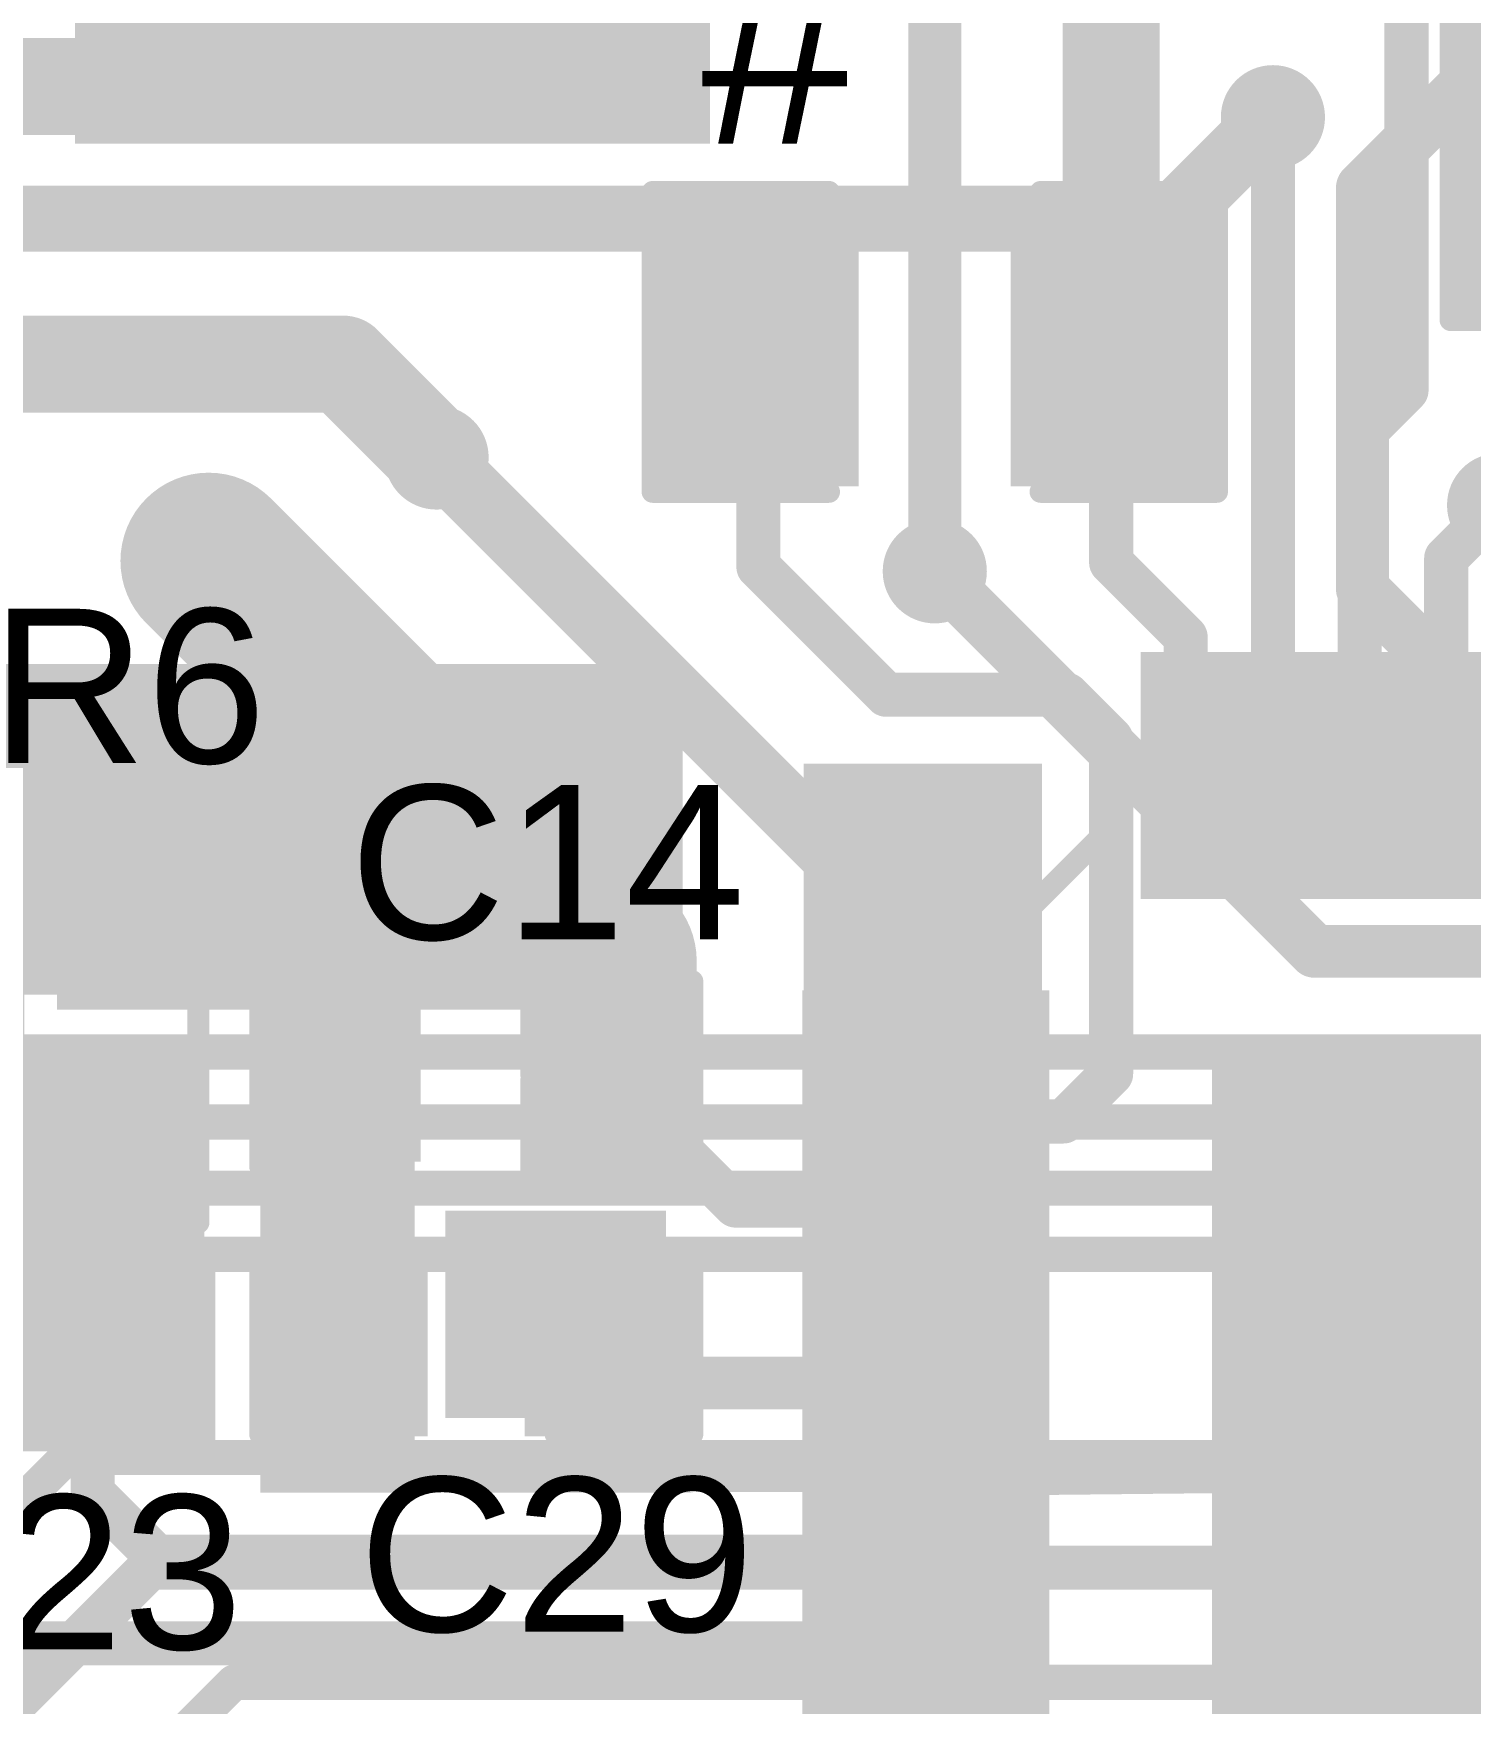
# Model space of a CAD drawing. Header units: millimetres. Extents: x -1.41 to 1.41, y -0.13 to 2.68.
# Drawn here: x 0.1345 to 0.4605, y 0.6142 to 0.993 of the extents above; entities that cross this region are included whole.
import ezdxf

# ---------------------------------------------------------------- set-up
doc = ezdxf.new("R2010")
doc.units = ezdxf.units.MM
doc.header["$MEASUREMENT"] = 0
for name, color, linetype in [('BottomLayer', 5, 'Continuous'), ('BottomPaste', 16, 'Continuous'), ('BottomSolder', 6, 'Continuous'), ('Mechanical2', 216, 'Continuous'), ('TopLayer', 1, 'Continuous'), ('TopOverlay', 2, 'Continuous'), ('TopPaste', 8, 'Continuous'), ('TopSolder', 216, 'Continuous'), ('ViaHoleLayer', 16, 'Continuous')]:
    doc.layers.add(name, color=color, linetype=linetype)
doc.styles.add('Arial', font='', dxfattribs={"height": 0.2})
doc.styles.get('Arial').set_extended_font_data('Arial')

# ---------------------------------------------------------------- blocks, each defined once
blk = doc.blocks.new('16_SOIC_B_15')
at = {"layer": 'BottomLayer'}
for points in [[(0.1437008, -0.113189), (0.222441, -0.113189), (0.222441, -0.136811), (0.1437008, -0.136811)], [(0.1437008, -0.163189), (0.222441, -0.163189), (0.222441, -0.186811), (0.1437008, -0.186811)]]:
    blk.add_hatch(color=5, dxfattribs=at).paths.add_polyline_path(points)
at = {"layer": 'BottomPaste'}
for points in [[(0.1437008, -0.113189), (0.222441, -0.113189), (0.222441, -0.136811), (0.1437008, -0.136811)], [(0.1437008, -0.163189), (0.222441, -0.163189), (0.222441, -0.186811), (0.1437008, -0.186811)]]:
    blk.add_hatch(color=16, dxfattribs=at).paths.add_polyline_path(points)
at = {"layer": 'BottomSolder'}
for points in [[(0.1397008, -0.109189), (0.226441, -0.109189), (0.226441, -0.140811), (0.1397008, -0.140811)], [(0.1397008, -0.159189), (0.226441, -0.159189), (0.226441, -0.190811), (0.1397008, -0.190811)]]:
    blk.add_hatch(color=6, dxfattribs=at).paths.add_polyline_path(points)
blk = doc.blocks.new('CAP0805_59')
at = {"layer": 'TopLayer'}
for points in [[(-0.06, 0.03), (-0.02, 0.03), (-0.02, -0.03), (-0.06, -0.03)], [(0.02, 0.03), (0.06, 0.03), (0.06, -0.03), (0.02, -0.03)]]:
    blk.add_hatch(color=1, dxfattribs=at).paths.add_polyline_path(points)
at = {"layer": 'TopPaste'}
for points in [[(-0.06, 0.03), (-0.02, 0.03), (-0.02, -0.03), (-0.06, -0.03)], [(0.02, 0.03), (0.06, 0.03), (0.06, -0.03), (0.02, -0.03)]]:
    blk.add_hatch(color=8, dxfattribs=at).paths.add_polyline_path(points)
at = {"layer": 'TopSolder'}
for points in [[(-0.0627559, 0.0327559), (-0.0172441, 0.0327559), (-0.0172441, -0.0327559), (-0.0627559, -0.0327559)], [(0.0172441, 0.0327559), (0.0627559, 0.0327559), (0.0627559, -0.0327559), (0.0172441, -0.0327559)]]:
    blk.add_hatch(color=216, dxfattribs=at).paths.add_polyline_path(points)
at = {"layer": 'TopOverlay', "const_width": 0.005}
for points in [[(-0.064, -0.034), (-0.064, 0.034)], [(-0.064, 0.034), (-0.024, 0.034)], [(0.024, 0.034), (0.064, 0.034)], [(0.064, -0.034), (0.064, 0.034)], [(-0.064, -0.034), (-0.024, -0.034)], [(0.024, -0.034), (0.064, -0.034)]]:
    blk.add_lwpolyline(points, dxfattribs=at)
at = {"layer": 'TopOverlay', "const_width": 0.0025}
for points in [[(-0.06525, 0.034, 1), (-0.06275, 0.034, 1)], [(-0.06525, 0.034, 1), (-0.06275, 0.034, 1)], [(-0.02525, 0.034, 1), (-0.02275, 0.034, 1)], [(0.02275, 0.034, 1), (0.02525, 0.034, 1)], [(0.06275, 0.034, 1), (0.06525, 0.034, 1)], [(0.06275, 0.034, 1), (0.06525, 0.034, 1)], [(-0.06525, -0.034, 1), (-0.06275, -0.034, 1)], [(-0.06525, -0.034, 1), (-0.06275, -0.034, 1)], [(-0.02525, -0.034, 1), (-0.02275, -0.034, 1)], [(0.02275, -0.034, 1), (0.02525, -0.034, 1)], [(0.06275, -0.034, 1), (0.06525, -0.034, 1)], [(0.06275, -0.034, 1), (0.06525, -0.034, 1)]]:
    blk.add_lwpolyline(points, format="xyb", close=True, dxfattribs=at)
blk = doc.blocks.new('CAP0805_60')
at = {"layer": 'TopLayer'}
for points in [[(-0.06, 0.03), (-0.02, 0.03), (-0.02, -0.03), (-0.06, -0.03)], [(0.02, 0.03), (0.06, 0.03), (0.06, -0.03), (0.02, -0.03)]]:
    blk.add_hatch(color=1, dxfattribs=at).paths.add_polyline_path(points)
at = {"layer": 'TopPaste'}
for points in [[(-0.06, 0.03), (-0.02, 0.03), (-0.02, -0.03), (-0.06, -0.03)], [(0.02, 0.03), (0.06, 0.03), (0.06, -0.03), (0.02, -0.03)]]:
    blk.add_hatch(color=8, dxfattribs=at).paths.add_polyline_path(points)
at = {"layer": 'TopSolder'}
for points in [[(-0.0627559, 0.0327559), (-0.0172441, 0.0327559), (-0.0172441, -0.0327559), (-0.0627559, -0.0327559)], [(0.0172441, 0.0327559), (0.0627559, 0.0327559), (0.0627559, -0.0327559), (0.0172441, -0.0327559)]]:
    blk.add_hatch(color=216, dxfattribs=at).paths.add_polyline_path(points)
at = {"layer": 'TopOverlay', "const_width": 0.005}
for points in [[(-0.024, 0.034), (-0.064, 0.034)], [(-0.064, 0.034), (-0.064, -0.034)], [(0.064, 0.034), (0.024, 0.034)], [(0.064, 0.034), (0.064, -0.034)], [(-0.024, -0.034), (-0.064, -0.034)], [(0.064, -0.034), (0.024, -0.034)]]:
    blk.add_lwpolyline(points, dxfattribs=at)
at = {"layer": 'TopOverlay', "const_width": 0.0025}
for points in [[(-0.06525, 0.034, 1), (-0.06275, 0.034, 1)], [(-0.06525, 0.034, 1), (-0.06275, 0.034, 1)], [(-0.02525, 0.034, 1), (-0.02275, 0.034, 1)], [(0.02275, 0.034, 1), (0.02525, 0.034, 1)], [(0.06275, 0.034, 1), (0.06525, 0.034, 1)], [(0.06275, 0.034, 1), (0.06525, 0.034, 1)], [(-0.06525, -0.034, 1), (-0.06275, -0.034, 1)], [(-0.06525, -0.034, 1), (-0.06275, -0.034, 1)], [(-0.02525, -0.034, 1), (-0.02275, -0.034, 1)], [(0.02275, -0.034, 1), (0.02525, -0.034, 1)], [(0.06275, -0.034, 1), (0.06525, -0.034, 1)], [(0.06275, -0.034, 1), (0.06525, -0.034, 1)]]:
    blk.add_lwpolyline(points, format="xyb", close=True, dxfattribs=at)
blk = doc.blocks.new('RES0603_79')
at = {"layer": 'TopLayer'}
for points in [[(-0.015, 0.0175), (-0.015, -0.0175), (-0.045, -0.0175), (-0.045, 0.0175)], [(0.045, 0.0175), (0.045, -0.0175), (0.015, -0.0175), (0.015, 0.0175)]]:
    blk.add_hatch(color=1, dxfattribs=at).paths.add_polyline_path(points)
at = {"layer": 'TopPaste'}
for points in [[(-0.015, 0.0175), (-0.015, -0.0175), (-0.045, -0.0175), (-0.045, 0.0175)], [(0.045, 0.0175), (0.045, -0.0175), (0.015, -0.0175), (0.015, 0.0175)]]:
    blk.add_hatch(color=8, dxfattribs=at).paths.add_polyline_path(points)
at = {"layer": 'TopSolder'}
for points in [[(-0.011, 0.0215), (-0.011, -0.0215), (-0.049, -0.0215), (-0.049, 0.0215)], [(0.049, 0.0215), (0.049, -0.0215), (0.011, -0.0215), (0.011, 0.0215)]]:
    blk.add_hatch(color=216, dxfattribs=at).paths.add_polyline_path(points)
at = {"layer": 'TopOverlay', "const_width": 0.005}
for points in [[(0.048, 0.021), (-0.048, 0.021)], [(-0.048, -0.021), (-0.048, 0.021)], [(0.048, -0.021), (0.048, 0.021)], [(0.048, -0.021), (-0.048, -0.021)]]:
    blk.add_lwpolyline(points, dxfattribs=at)
at = {"layer": 'TopOverlay', "const_width": 0.0025}
for points in [[(-0.04925, 0.021, 1), (-0.04675, 0.021, 1)], [(-0.04925, 0.021, 1), (-0.04675, 0.021, 1)], [(0.04675, 0.021, 1), (0.04925, 0.021, 1)], [(0.04675, 0.021, 1), (0.04925, 0.021, 1)], [(-0.04925, -0.021, 1), (-0.04675, -0.021, 1)], [(-0.04925, -0.021, 1), (-0.04675, -0.021, 1)], [(0.04675, -0.021, 1), (0.04925, -0.021, 1)], [(0.04675, -0.021, 1), (0.04925, -0.021, 1)]]:
    blk.add_lwpolyline(points, format="xyb", close=True, dxfattribs=at)
blk = doc.blocks.new('CAP_0603_89')
at = {"layer": 'TopLayer'}
for points in [[(-0.015, 0.0175), (-0.015, -0.0175), (-0.045, -0.0175), (-0.045, 0.0175)], [(0.045, 0.0175), (0.045, -0.0175), (0.015, -0.0175), (0.015, 0.0175)]]:
    blk.add_hatch(color=1, dxfattribs=at).paths.add_polyline_path(points)
at = {"layer": 'TopPaste'}
for points in [[(-0.015, 0.0175), (-0.015, -0.0175), (-0.045, -0.0175), (-0.045, 0.0175)], [(0.045, 0.0175), (0.045, -0.0175), (0.015, -0.0175), (0.015, 0.0175)]]:
    blk.add_hatch(color=8, dxfattribs=at).paths.add_polyline_path(points)
at = {"layer": 'TopSolder'}
for points in [[(-0.0126378, 0.0198622), (-0.0126378, -0.0198622), (-0.0473622, -0.0198622), (-0.0473622, 0.0198622)], [(0.0473622, 0.0198622), (0.0473622, -0.0198622), (0.0126378, -0.0198622), (0.0126378, 0.0198622)]]:
    blk.add_hatch(color=216, dxfattribs=at).paths.add_polyline_path(points)
at = {"layer": 'TopOverlay', "const_width": 0.005}
for points in [[(-0.018, 0.021), (-0.049, 0.021)], [(-0.049, 0.021), (-0.049, -0.021)], [(0.049, 0.021), (0.018, 0.021)], [(0.049, 0.021), (0.049, -0.021)], [(-0.018, -0.021), (-0.049, -0.021)], [(0.049, -0.021), (0.018, -0.021)]]:
    blk.add_lwpolyline(points, dxfattribs=at)
at = {"layer": 'TopOverlay', "const_width": 0.0025}
for points in [[(-0.05025, 0.021, 1), (-0.04775, 0.021, 1)], [(-0.05025, 0.021, 1), (-0.04775, 0.021, 1)], [(-0.01925, 0.021, 1), (-0.01675, 0.021, 1)], [(0.01675, 0.021, 1), (0.01925, 0.021, 1)], [(0.04775, 0.021, 1), (0.05025, 0.021, 1)], [(0.04775, 0.021, 1), (0.05025, 0.021, 1)], [(-0.05025, -0.021, 1), (-0.04775, -0.021, 1)], [(-0.05025, -0.021, 1), (-0.04775, -0.021, 1)], [(-0.01925, -0.021, 1), (-0.01675, -0.021, 1)], [(0.01675, -0.021, 1), (0.01925, -0.021, 1)], [(0.04775, -0.021, 1), (0.05025, -0.021, 1)], [(0.04775, -0.021, 1), (0.05025, -0.021, 1)]]:
    blk.add_lwpolyline(points, format="xyb", close=True, dxfattribs=at)
blk = doc.blocks.new('C___0603_96')
at = {"layer": 'TopLayer'}
for points in [[(-0.015, 0.0175), (-0.015, -0.0175), (-0.045, -0.0175), (-0.045, 0.0175)], [(0.045, 0.0175), (0.045, -0.0175), (0.015, -0.0175), (0.015, 0.0175)]]:
    blk.add_hatch(color=1, dxfattribs=at).paths.add_polyline_path(points)
at = {"layer": 'TopPaste'}
for points in [[(-0.015, 0.0175), (-0.015, -0.0175), (-0.045, -0.0175), (-0.045, 0.0175)], [(0.045, 0.0175), (0.045, -0.0175), (0.015, -0.0175), (0.015, 0.0175)]]:
    blk.add_hatch(color=8, dxfattribs=at).paths.add_polyline_path(points)
at = {"layer": 'TopSolder'}
for points in [[(-0.0126378, 0.0198622), (-0.0126378, -0.0198622), (-0.0473622, -0.0198622), (-0.0473622, 0.0198622)], [(0.0473622, 0.0198622), (0.0473622, -0.0198622), (0.0126378, -0.0198622), (0.0126378, 0.0198622)]]:
    blk.add_hatch(color=216, dxfattribs=at).paths.add_polyline_path(points)
at = {"layer": 'TopOverlay', "const_width": 0.005}
for points in [[(-0.049, 0.021), (-0.018, 0.021)], [(-0.049, -0.021), (-0.049, 0.021)], [(0.018, 0.021), (0.049, 0.021)], [(0.049, -0.021), (0.049, 0.021)], [(-0.049, -0.021), (-0.018, -0.021)], [(0.018, -0.021), (0.049, -0.021)]]:
    blk.add_lwpolyline(points, dxfattribs=at)
at = {"layer": 'TopOverlay', "const_width": 0.0025}
for points in [[(-0.05025, 0.021, 1), (-0.04775, 0.021, 1)], [(-0.05025, 0.021, 1), (-0.04775, 0.021, 1)], [(-0.01925, 0.021, 1), (-0.01675, 0.021, 1)], [(0.01675, 0.021, 1), (0.01925, 0.021, 1)], [(0.04775, 0.021, 1), (0.05025, 0.021, 1)], [(0.04775, 0.021, 1), (0.05025, 0.021, 1)], [(-0.05025, -0.021, 1), (-0.04775, -0.021, 1)], [(-0.05025, -0.021, 1), (-0.04775, -0.021, 1)], [(-0.01925, -0.021, 1), (-0.01675, -0.021, 1)], [(0.01675, -0.021, 1), (0.01925, -0.021, 1)], [(0.04775, -0.021, 1), (0.05025, -0.021, 1)], [(0.04775, -0.021, 1), (0.05025, -0.021, 1)]]:
    blk.add_lwpolyline(points, format="xyb", close=True, dxfattribs=at)
blk = doc.blocks.new('CAP_0603_99')
at = {"layer": 'TopLayer'}
for points in [[(-0.015, 0.0175), (-0.015, -0.0175), (-0.045, -0.0175), (-0.045, 0.0175)], [(0.045, 0.0175), (0.045, -0.0175), (0.015, -0.0175), (0.015, 0.0175)]]:
    blk.add_hatch(color=1, dxfattribs=at).paths.add_polyline_path(points)
at = {"layer": 'TopPaste'}
for points in [[(-0.015, 0.0175), (-0.015, -0.0175), (-0.045, -0.0175), (-0.045, 0.0175)], [(0.045, 0.0175), (0.045, -0.0175), (0.015, -0.0175), (0.015, 0.0175)]]:
    blk.add_hatch(color=8, dxfattribs=at).paths.add_polyline_path(points)
at = {"layer": 'TopSolder'}
for points in [[(-0.011, 0.0215), (-0.011, -0.0215), (-0.049, -0.0215), (-0.049, 0.0215)], [(0.049, 0.0215), (0.049, -0.0215), (0.011, -0.0215), (0.011, 0.0215)]]:
    blk.add_hatch(color=216, dxfattribs=at).paths.add_polyline_path(points)
at = {"layer": 'TopOverlay', "const_width": 0.005}
for points in [[(-0.018, 0.021), (-0.049, 0.021)], [(-0.049, 0.021), (-0.049, -0.021)], [(0.049, 0.021), (0.018, 0.021)], [(0.049, 0.021), (0.049, -0.021)], [(-0.018, -0.021), (-0.049, -0.021)], [(0.049, -0.021), (0.018, -0.021)]]:
    blk.add_lwpolyline(points, dxfattribs=at)
at = {"layer": 'TopOverlay', "const_width": 0.0025}
for points in [[(-0.05025, 0.021, 1), (-0.04775, 0.021, 1)], [(-0.05025, 0.021, 1), (-0.04775, 0.021, 1)], [(-0.01925, 0.021, 1), (-0.01675, 0.021, 1)], [(0.01675, 0.021, 1), (0.01925, 0.021, 1)], [(0.04775, 0.021, 1), (0.05025, 0.021, 1)], [(0.04775, 0.021, 1), (0.05025, 0.021, 1)], [(-0.05025, -0.021, 1), (-0.04775, -0.021, 1)], [(-0.05025, -0.021, 1), (-0.04775, -0.021, 1)], [(-0.01925, -0.021, 1), (-0.01675, -0.021, 1)], [(0.01675, -0.021, 1), (0.01925, -0.021, 1)], [(0.04775, -0.021, 1), (0.05025, -0.021, 1)], [(0.04775, -0.021, 1), (0.05025, -0.021, 1)]]:
    blk.add_lwpolyline(points, format="xyb", close=True, dxfattribs=at)
blk = doc.blocks.new('RES_2512_B_141')
at = {"layer": 'BottomLayer'}
for points in [[(-0.15944875, 0.06692915), (-0.09645665, 0.06692915), (-0.09645665, -0.06692915), (-0.15944875, -0.06692915)], [(0.09645675, 0.06692915), (0.15944885, 0.06692915), (0.15944885, -0.06692915), (0.09645675, -0.06692915)]]:
    blk.add_hatch(color=5, dxfattribs=at).paths.add_polyline_path(points)
at = {"layer": 'BottomPaste'}
for points in [[(-0.15944875, 0.06692915), (-0.09645665, 0.06692915), (-0.09645665, -0.06692915), (-0.15944875, -0.06692915)], [(0.09645675, 0.06692915), (0.15944885, 0.06692915), (0.15944885, -0.06692915), (0.09645675, -0.06692915)]]:
    blk.add_hatch(color=16, dxfattribs=at).paths.add_polyline_path(points)
at = {"layer": 'BottomSolder'}
for points in [[(-0.16344875, 0.07092915), (-0.09245665, 0.07092915), (-0.09245665, -0.07092915), (-0.16344875, -0.07092915)], [(0.09245675, 0.07092915), (0.16344885, 0.07092915), (0.16344885, -0.07092915), (0.09245675, -0.07092915)]]:
    blk.add_hatch(color=6, dxfattribs=at).paths.add_polyline_path(points)
blk = doc.blocks.new('48_TQFP_EP__7X7__163')
at = {"layer": 'TopLayer'}
for points in [[(-0.1019685, 0.19133865), (-0.1019685, 0.14330715), (-0.1145669, 0.14330715), (-0.1145669, 0.19133865)], [(-0.0822835, 0.19133865), (-0.0822835, 0.14330715), (-0.0948819, 0.14330715), (-0.0948819, 0.19133865)], [(-0.0625985, 0.19133865), (-0.0625985, 0.14330715), (-0.0751969, 0.14330715), (-0.0751969, 0.19133865)], [(-0.0429134, 0.19133865), (-0.0429134, 0.14330715), (-0.0555118, 0.14330715), (-0.0555118, 0.19133865)], [(-0.14330705, 0.1145669), (-0.14330705, 0.1019685), (-0.19133855, 0.1019685), (-0.19133855, 0.1145669)], [(-0.14330705, 0.0948819), (-0.14330705, 0.0822835), (-0.19133855, 0.0822835), (-0.19133855, 0.0948819)], [(0.09842520000000002, 0.09842519999999998), (0.09842519999999998, -0.09842520000000002), (-0.09842520000000002, -0.09842519999999998), (-0.09842519999999998, 0.09842520000000002)], [(-0.14330705, 0.0751968), (-0.14330705, 0.0625984), (-0.19133855, 0.0625984), (-0.19133855, 0.0751968)], [(-0.14330705, 0.0555118), (-0.14330705, 0.0429134), (-0.19133855, 0.0429134), (-0.19133855, 0.0555118)], [(-0.14330705, 0.0358267), (-0.14330705, 0.02322829999999999), (-0.19133855, 0.02322830000000001), (-0.19133855, 0.0358267)], [(-0.14330705, 0.01614169999999999), (-0.14330705, 0.003543299999999996), (-0.19133855, 0.003543300000000004), (-0.19133855, 0.01614170000000001)], [(-0.14330705, -0.003543300000000004), (-0.14330705, -0.01614170000000001), (-0.19133855, -0.01614169999999999), (-0.19133855, -0.003543299999999996)], [(-0.14330705, -0.02322840000000001), (-0.14330705, -0.03582680000000001), (-0.19133855, -0.03582679999999999), (-0.19133855, -0.02322839999999999)], [(-0.14330705, -0.0429134), (-0.14330705, -0.0555118), (-0.19133855, -0.0555118), (-0.19133855, -0.0429134)]]:
    blk.add_hatch(color=1, dxfattribs=at).paths.add_polyline_path(points)
at = {"layer": 'TopPaste'}
for points in [[(-0.1019685, 0.19133865), (-0.1019685, 0.14330715), (-0.1145669, 0.14330715), (-0.1145669, 0.19133865)], [(-0.0822835, 0.19133865), (-0.0822835, 0.14330715), (-0.0948819, 0.14330715), (-0.0948819, 0.19133865)], [(-0.0625985, 0.19133865), (-0.0625985, 0.14330715), (-0.0751969, 0.14330715), (-0.0751969, 0.19133865)], [(-0.0429134, 0.19133865), (-0.0429134, 0.14330715), (-0.0555118, 0.14330715), (-0.0555118, 0.19133865)], [(-0.14330705, 0.1145669), (-0.14330705, 0.1019685), (-0.19133855, 0.1019685), (-0.19133855, 0.1145669)], [(-0.14330705, 0.0948819), (-0.14330705, 0.0822835), (-0.19133855, 0.0822835), (-0.19133855, 0.0948819)], [(0.09842520000000002, 0.09842519999999998), (0.09842519999999998, -0.09842520000000002), (-0.09842520000000002, -0.09842519999999998), (-0.09842519999999998, 0.09842520000000002)], [(-0.14330705, 0.0751968), (-0.14330705, 0.0625984), (-0.19133855, 0.0625984), (-0.19133855, 0.0751968)], [(-0.14330705, 0.0555118), (-0.14330705, 0.0429134), (-0.19133855, 0.0429134), (-0.19133855, 0.0555118)], [(-0.14330705, 0.0358267), (-0.14330705, 0.02322829999999999), (-0.19133855, 0.02322830000000001), (-0.19133855, 0.0358267)], [(-0.14330705, 0.01614169999999999), (-0.14330705, 0.003543299999999996), (-0.19133855, 0.003543300000000004), (-0.19133855, 0.01614170000000001)], [(-0.14330705, -0.003543300000000004), (-0.14330705, -0.01614170000000001), (-0.19133855, -0.01614169999999999), (-0.19133855, -0.003543299999999996)], [(-0.14330705, -0.02322840000000001), (-0.14330705, -0.03582680000000001), (-0.19133855, -0.03582679999999999), (-0.19133855, -0.02322839999999999)], [(-0.14330705, -0.0429134), (-0.14330705, -0.0555118), (-0.19133855, -0.0555118), (-0.19133855, -0.0429134)]]:
    blk.add_hatch(color=8, dxfattribs=at).paths.add_polyline_path(points)
at = {"layer": 'TopSolder'}
for points in [[(-0.0979685, 0.19533865), (-0.0979685, 0.13930715), (-0.1185669, 0.13930715), (-0.1185669, 0.19533865)], [(-0.0782835, 0.19533865), (-0.0782835, 0.13930715), (-0.0988819, 0.13930715), (-0.0988819, 0.19533865)], [(-0.0585985, 0.19533865), (-0.0585985, 0.13930715), (-0.0791969, 0.13930715), (-0.0791969, 0.19533865)], [(-0.03891339999999999, 0.19533865), (-0.03891340000000001, 0.13930715), (-0.0595118, 0.13930715), (-0.0595118, 0.19533865)], [(-0.13930705, 0.1185669), (-0.13930705, 0.0979685), (-0.19533855, 0.0979685), (-0.19533855, 0.1185669)], [(0.1024252, 0.1024252), (0.1024252, -0.1024252), (-0.1024252, -0.1024252), (-0.1024252, 0.1024252)], [(-0.13930705, 0.0988819), (-0.13930705, 0.0782835), (-0.19533855, 0.0782835), (-0.19533855, 0.0988819)], [(-0.13930705, 0.0791968), (-0.13930705, 0.0585984), (-0.19533855, 0.0585984), (-0.19533855, 0.0791968)], [(-0.13930705, 0.0595118), (-0.13930705, 0.03891339999999999), (-0.19533855, 0.03891340000000001), (-0.19533855, 0.0595118)], [(-0.13930705, 0.03982669999999999), (-0.13930705, 0.01922829999999999), (-0.19533855, 0.01922830000000001), (-0.19533855, 0.03982670000000001)], [(-0.13930705, 0.0201417), (-0.13930705, -0.0004567000000000058), (-0.19533855, -0.0004566999999999942), (-0.19533855, 0.02014170000000001)], [(-0.13930705, 0.0004566999999999942), (-0.13930705, -0.02014170000000001), (-0.19533855, -0.0201417), (-0.19533855, 0.0004567000000000058)], [(-0.13930705, -0.01922840000000001), (-0.13930705, -0.0398268), (-0.19533855, -0.0398268), (-0.19533855, -0.01922839999999999)], [(-0.13930705, -0.03891340000000001), (-0.13930705, -0.0595118), (-0.19533855, -0.0595118), (-0.19533855, -0.03891339999999999)]]:
    blk.add_hatch(color=216, dxfattribs=at).paths.add_polyline_path(points)
at = {"layer": 'TopOverlay', "const_width": 0.005}
blk.add_lwpolyline([(-0.157, 0.1240001), (-0.124, 0.1570001)], dxfattribs=at)
at = {"layer": 'TopOverlay'}
for points, const_width in [([(-0.12525, 0.1570001, 1), (-0.12275, 0.1570001, 1)], 0.0025), ([(-0.177, 0.128, 1), (-0.185, 0.128, 1)], 0.01), ([(-0.1875, 0.128, 1), (-0.1825, 0.128, 1)], 0.005), ([(-0.1795, 0.128, 1), (-0.1745, 0.128, 1)], 0.005), ([(-0.15825, 0.1240001, 1), (-0.15575, 0.1240001, 1)], 0.0025)]:
    blk.add_lwpolyline(points, format="xyb", close=True, dxfattribs=dict(at, const_width=const_width))

msp = doc.modelspace()

# ---------------------------------------------------------------- hatches: boundary and pattern name
at = {"layer": 'BottomLayer'}
for points in [[(0.2880001, 0.9679999), (0.2880001, 1.0420001), (0.1440001, 1.0420001), (0.1440001, 0.9679999)], [(-0.102, 0.775), (0.28, 0.775), (0.28, 0.85), (-0.102, 0.85)]]:
    msp.add_hatch(color=5, dxfattribs=at).paths.add_polyline_path(points)
h = msp.add_hatch(color=5, dxfattribs=at)
edge = h.paths.add_edge_path()
edge.add_arc((0.207, 0.981), 0.011811, 0, 360)
h = msp.add_hatch(color=5, dxfattribs=at)
edge = h.paths.add_edge_path()
edge.add_arc((0.4157025, 0.974), 0.011811, 0, 360)
h = msp.add_hatch(color=5, dxfattribs=at)
edge = h.paths.add_edge_path()
edge.add_arc((0.226, 0.8968104), 0.011811, 0, 360)
h = msp.add_hatch(color=5, dxfattribs=at)
edge = h.paths.add_edge_path()
edge.add_arc((0.467, 0.886), 0.011811, 0, 360)
h = msp.add_hatch(color=5, dxfattribs=at)
edge = h.paths.add_edge_path()
edge.add_arc((0.1732852, 0.8733715), 0.011811, 0, 360)
h = msp.add_hatch(color=5, dxfattribs=at)
edge = h.paths.add_edge_path()
edge.add_arc((0.339, 0.871), 0.011811, 0, 360)
h = msp.add_hatch(color=5, dxfattribs=at)
edge = h.paths.add_edge_path()
edge.add_arc((0.249, 0.6932753), 0.011811, 0, 360)
h = msp.add_hatch(color=5, dxfattribs=at)
edge = h.paths.add_edge_path()
edge.add_arc((0.423, 0.693), 0.011811, 0, 360)
at = {"layer": 'BottomSolder'}
h = msp.add_hatch(color=6, dxfattribs=at)
edge = h.paths.add_edge_path()
edge.add_arc((0.207, 0.981), 0.0059055, 0, 360)
h = msp.add_hatch(color=6, dxfattribs=at)
edge = h.paths.add_edge_path()
edge.add_arc((0.4157025, 0.974), 0.0059055, 0, 360)
h = msp.add_hatch(color=6, dxfattribs=at)
edge = h.paths.add_edge_path()
edge.add_arc((0.226, 0.8968104), 0.0059055, 0, 360)
h = msp.add_hatch(color=6, dxfattribs=at)
edge = h.paths.add_edge_path()
edge.add_arc((0.1732852, 0.8733715), 0.0059055, 0, 360)
h = msp.add_hatch(color=6, dxfattribs=at)
edge = h.paths.add_edge_path()
edge.add_arc((0.339, 0.871), 0.0059055, 0, 360)
h = msp.add_hatch(color=6, dxfattribs=at)
edge = h.paths.add_edge_path()
edge.add_arc((0.249, 0.6932753), 0.0059055, 0, 360)
h = msp.add_hatch(color=6, dxfattribs=at)
edge = h.paths.add_edge_path()
edge.add_arc((0.423, 0.693), 0.0059055, 0, 360)
at = {"layer": 'TopLayer'}
h = msp.add_hatch(color=1, dxfattribs=at)
edge = h.paths.add_edge_path()
edge.add_arc((0.207, 0.981), 0.011811, 0, 360)
h = msp.add_hatch(color=1, dxfattribs=at)
edge = h.paths.add_edge_path()
edge.add_arc((0.4157025, 0.974), 0.011811, 0, 360)
h = msp.add_hatch(color=1, dxfattribs=at)
edge = h.paths.add_edge_path()
edge.add_arc((0.226, 0.8968104), 0.011811, 0, 360)
h = msp.add_hatch(color=1, dxfattribs=at)
edge = h.paths.add_edge_path()
edge.add_arc((0.467, 0.886), 0.011811, 0, 360)
h = msp.add_hatch(color=1, dxfattribs=at)
edge = h.paths.add_edge_path()
edge.add_arc((0.1732852, 0.8733715), 0.011811, 0, 360)
h = msp.add_hatch(color=1, dxfattribs=at)
edge = h.paths.add_edge_path()
edge.add_arc((0.339, 0.871), 0.011811, 0, 360)
for points in [[(0.3092852, 0.7593715), (0.3632852, 0.7593715), (0.3632852, 0.8273715), (0.3092852, 0.8273715)], [(0.186, 0.662), (0.221, 0.662), (0.221, 0.778), (0.186, 0.778)], [(0.1272852, 0.6713715), (0.1732852, 0.6713715), (0.1732852, 0.7583715), (0.1272852, 0.7583715)], [(0.245, 0.7341858), (0.2853142, 0.7341858), (0.2853142, 0.756), (0.245, 0.756)], [(0.3122852, 0.7003715), (0.3622852, 0.7003715), (0.3622852, 0.7323715), (0.3122852, 0.7323715)], [(0.228, 0.679), (0.278, 0.679), (0.278, 0.726), (0.228, 0.726)]]:
    msp.add_hatch(color=1, dxfattribs=at).paths.add_polyline_path(points)
h = msp.add_hatch(color=1, dxfattribs=at)
edge = h.paths.add_edge_path()
edge.add_arc((0.249, 0.6932753), 0.011811, 0, 360)
h = msp.add_hatch(color=1, dxfattribs=at)
edge = h.paths.add_edge_path()
edge.add_arc((0.423, 0.693), 0.011811, 0, 360)
at = {"layer": 'TopSolder'}
h = msp.add_hatch(color=216, dxfattribs=at)
edge = h.paths.add_edge_path()
edge.add_arc((0.207, 0.981), 0.0059055, 0, 360)
h = msp.add_hatch(color=216, dxfattribs=at)
edge = h.paths.add_edge_path()
edge.add_arc((0.4157025, 0.974), 0.0059055, 0, 360)
h = msp.add_hatch(color=216, dxfattribs=at)
edge = h.paths.add_edge_path()
edge.add_arc((0.226, 0.8968104), 0.0059055, 0, 360)
h = msp.add_hatch(color=216, dxfattribs=at)
edge = h.paths.add_edge_path()
edge.add_arc((0.1732852, 0.8733715), 0.0059055, 0, 360)
h = msp.add_hatch(color=216, dxfattribs=at)
edge = h.paths.add_edge_path()
edge.add_arc((0.339, 0.871), 0.0059055, 0, 360)
h = msp.add_hatch(color=216, dxfattribs=at)
edge = h.paths.add_edge_path()
edge.add_arc((0.249, 0.6932753), 0.0059055, 0, 360)
h = msp.add_hatch(color=216, dxfattribs=at)
edge = h.paths.add_edge_path()
edge.add_arc((0.423, 0.693), 0.0059055, 0, 360)
at = {"layer": 'ViaHoleLayer'}
h = msp.add_hatch(color=16, dxfattribs=at)
edge = h.paths.add_edge_path()
edge.add_arc((0.207, 0.981), 0.0059055, 0, 360)
h = msp.add_hatch(color=16, dxfattribs=at)
edge = h.paths.add_edge_path()
edge.add_arc((0.4157025, 0.974), 0.0059055, 0, 360)
h = msp.add_hatch(color=16, dxfattribs=at)
edge = h.paths.add_edge_path()
edge.add_arc((0.226, 0.8968104), 0.0059055, 0, 360)
h = msp.add_hatch(color=16, dxfattribs=at)
edge = h.paths.add_edge_path()
edge.add_arc((0.1732852, 0.8733715), 0.0059055, 0, 360)
h = msp.add_hatch(color=16, dxfattribs=at)
edge = h.paths.add_edge_path()
edge.add_arc((0.339, 0.871), 0.0059055, 0, 360)
h = msp.add_hatch(color=16, dxfattribs=at)
edge = h.paths.add_edge_path()
edge.add_arc((0.249, 0.6932753), 0.0059055, 0, 360)
h = msp.add_hatch(color=16, dxfattribs=at)
edge = h.paths.add_edge_path()
edge.add_arc((0.423, 0.693), 0.0059055, 0, 360)

# ---------------------------------------------------------------- linework, layer by layer
at = {"layer": 'BottomLayer'}
for points, const_width in [([(0.436, 0.958), (0.5, 1.022)], 0.012), ([(0.031, 0.9809999), (0.2069999, 0.9809999)], 0.022), ([(0.2069999, 0.9809999), (0.207, 0.981)], 0.022), ([(0.3927025, 0.951), (0.4157025, 0.974)], 0.015), ([(0.436, 0.867), (0.436, 0.958)], 0.012), ([(0.059811, 0.951), (0.3927025, 0.951)], 0.015), ([(0.0214389, 0.918), (0.2048104, 0.918)], 0.022), ([(0.2048104, 0.918), (0.226, 0.8968104)], 0.022), ([(0.339, 0.871), (0.425189, 0.784811)], 0.012), ([(0.436, 0.867), (0.518189, 0.784811)], 0.012), ([(0.425189, 0.784811), (0.4744749, 0.784811)], 0.012), ([(0.0812852, 0.762), (0.6330001, 0.762)], 0.008), ([(0.1040863, 0.7460863), (0.6273865, 0.7460863)], 0.008), ([(0.1270863, 0.7310863), (0.6211733, 0.7310863)], 0.008), ([(0.0240001, 0.591), (0.1490864, 0.7160863)], 0.008), ([(0.1490864, 0.7160863), (0.6039137, 0.7160863)], 0.008), ([(-0.025, 0.503), (0.142, 0.67)], 0.008), ([(0.142, 0.67), (0.5795567, 0.67)], 0.008), ([(0.1, 0.584), (0.161, 0.645)], 0.01), ([(0.161, 0.645), (0.4859291, 0.645)], 0.01), ([(0.075, 0.514), (0.18, 0.619)], 0.008), ([(0.18, 0.619), (0.575, 0.619)], 0.008)]:
    msp.add_lwpolyline(points, dxfattribs=dict(at, const_width=const_width))
for points, const_width in [([(0.2014999, 0.9809999, 1), (0.2124999, 0.9809999, 1)], 0.011), ([(0.2014999, 0.9809999, 1), (0.2124999, 0.9809999, 1)], 0.011), ([(0.2015, 0.981, 1), (0.2125, 0.981, 1)], 0.011), ([(0.4119525, 0.974, 1), (0.4194525, 0.974, 1)], 0.0075), ([(0.433, 0.958, 1), (0.439, 0.958, 1)], 0.006), ([(0.433, 0.958, 1), (0.439, 0.958, 1)], 0.006), ([(0.3889525, 0.951, 1), (0.3964525, 0.951, 1)], 0.0075), ([(0.3889525, 0.951, 1), (0.3964525, 0.951, 1)], 0.0075), ([(0.1993104, 0.918, 1), (0.2103104, 0.918, 1)], 0.011), ([(0.1993104, 0.918, 1), (0.2103104, 0.918, 1)], 0.011), ([(0.2205, 0.8968104, 1), (0.2315, 0.8968104, 1)], 0.011), ([(0.336, 0.871, 1), (0.342, 0.871, 1)], 0.006), ([(0.433, 0.867, 1), (0.439, 0.867, 1)], 0.006), ([(0.433, 0.867, 1), (0.439, 0.867, 1)], 0.006), ([(0.422189, 0.784811, 1), (0.428189, 0.784811, 1)], 0.006), ([(0.422189, 0.784811, 1), (0.428189, 0.784811, 1)], 0.006), ([(0.1470864, 0.7160863, 1), (0.1510864, 0.7160863, 1)], 0.004), ([(0.1470864, 0.7160863, 1), (0.1510864, 0.7160863, 1)], 0.004), ([(0.14, 0.67, 1), (0.144, 0.67, 1)], 0.004), ([(0.14, 0.67, 1), (0.144, 0.67, 1)], 0.004), ([(0.1585, 0.645, 1), (0.1635, 0.645, 1)], 0.005), ([(0.1585, 0.645, 1), (0.1635, 0.645, 1)], 0.005), ([(0.178, 0.619, 1), (0.182, 0.619, 1)], 0.004), ([(0.178, 0.619, 1), (0.182, 0.619, 1)], 0.004)]:
    msp.add_lwpolyline(points, format="xyb", close=True, dxfattribs=dict(at, const_width=const_width))
at = {"layer": 'Mechanical2', "const_width": 0.015}
msp.add_lwpolyline([(1.3976378, 1.279528, 1), (-1.3976378, 1.279528, 1)], format="xyb", close=True, dxfattribs=at)
at = {"layer": 'TopLayer'}
for points, const_width in [([(0.379, 0.9230334), (0.379, 1.1160001)], 0.022), ([(0.339, 0.871), (0.339, 1.087)], 0.012), ([(0.446, 0.9120416), (0.446, 1.046)], 0.01), ([(0.4157025, 0.8246944), (0.4157025, 0.974)], 0.01), ([(0.299, 0.8720001), (0.299, 0.9230334)], 0.01), ([(0.379, 0.873), (0.379, 0.9230334)], 0.01), ([(0.4353875, 0.9014291), (0.446, 0.9120416)], 0.01), ([(0.4353875, 0.8246944), (0.4353875, 0.9014291)], 0.01), ([(0.226, 0.8968104), (0.3237555, 0.7990549)], 0.015), ([(0.1742852, 0.8733715), (0.265, 0.7826567)], 0.04), ([(0.455, 0.874), (0.467, 0.886)], 0.01), ([(0.455, 0.824767), (0.455, 0.874)], 0.01), ([(0.299, 0.8720001), (0.3280001, 0.843)], 0.01), ([(0.379, 0.873), (0.3958975, 0.8561025)], 0.01), ([(0.3958975, 0.8437102), (0.3958975, 0.8561025)], 0.01), ([(0.3958975, 0.8437102), (0.3960175, 0.8435902)], 0.01), ([(0.3960175, 0.8246944), (0.3960175, 0.8435902)], 0.01), ([(0.3280001, 0.843), (0.3690001, 0.843)], 0.01), ([(0.3690001, 0.843), (0.379, 0.8330001)], 0.01), ([(0.379, 0.757), (0.379, 0.8330001)], 0.01), ([(0.455, 0.824767), (0.4550726, 0.8246944)], 0.01), ([(0.3167852, 0.8198715), (0.3237555, 0.8129012)], 0.015), ([(0.3237555, 0.7990549), (0.3237555, 0.8129012)], 0.015), ([(0.1509624, 0.8012691), (0.1904236, 0.8012691)], 0.025), ([(0.188851, 0.8028419), (0.189, 0.8026929)], 0.022), ([(0.1904236, 0.8011422), (0.1904236, 0.8012691)], 0.025), ([(0.1904236, 0.8011422), (0.2051943, 0.7863715)], 0.025), ([(0.3237555, 0.7990549), (0.3306018, 0.7990549)], 0.01), ([(0.3306018, 0.7990549), (0.3362852, 0.7933715)], 0.01), ([(0.265, 0.757), (0.265, 0.7826567)], 0.04), ([(0.2051943, 0.762), (0.2051943, 0.7863715)], 0.025), ([(0.3215211, 0.7669384), (0.3215211, 0.7810805)], 0.01), ([(0.3215211, 0.7669384), (0.3228203, 0.7656392)], 0.01), ([(0.3228203, 0.7656392), (0.3369624, 0.7656392)], 0.01), ([(0.204927, 0.7505), (0.205, 0.7569999)], 0.022), ([(0.204927, 0.7493938), (0.204927, 0.7505)], 0.022), ([(0.265, 0.7552353), (0.265, 0.757)], 0.01), ([(0.3682224, 0.7462224), (0.379, 0.757)], 0.01), ([(0.2045013, 0.7049664), (0.204927, 0.7493938)], 0.022), ([(0.265, 0.7552353), (0.2753677, 0.7448676)], 0.01), ([(0.3369624, 0.7459542), (0.3372306, 0.7462224)], 0.01), ([(0.3372306, 0.7462224), (0.3682224, 0.7462224)], 0.01), ([(0.2753677, 0.7441324), (0.2753677, 0.7448676)], 0.01), ([(0.2753677, 0.7441324), (0.2803143, 0.7391858)], 0.01), ([(0.2803143, 0.7391858), (0.2817847, 0.7391858)], 0.01), ([(0.2817847, 0.7391858), (0.2938206, 0.7271499)], 0.01), ([(0.2938206, 0.7271499), (0.3172852, 0.7271499)], 0.01), ([(0.3172852, 0.7271499), (0.3225465, 0.7218886)], 0.01), ([(0.3225465, 0.721), (0.3225465, 0.7218886)], 0.01), ([(0.3225465, 0.721), (0.3369624, 0.7065841)], 0.01), ([(0.249, 0.6985), (0.253, 0.7025)], 0.022), ([(0.249, 0.6932753), (0.249, 0.6985)], 0.022), ([(0.205, 0.6962984), (0.215, 0.6862984)], 0.01), ([(0.148, 0.6850863), (0.1542852, 0.6913715)], 0.01), ([(0.148, 0.662), (0.148, 0.6850863)], 0.01), ([(0.215, 0.6728579), (0.215, 0.6862984)], 0.01), ([(0.2633127, 0.686899), (0.3369624, 0.686899)], 0.012), ([(0.2629626, 0.6865489), (0.2633127, 0.686899)], 0.01), ([(0.2208579, 0.667), (0.2829705, 0.667)], 0.01), ([(0.2829705, 0.667), (0.2831845, 0.667214)], 0.01), ([(0.2831845, 0.667214), (0.3369624, 0.667214)], 0.01), ([(0.3369624, 0.667214), (0.3559782, 0.6674173)], 0.01), ([(0.3560509, 0.6674173), (0.4254002, 0.6681573)], 0.012), ([(0.3559782, 0.6674173), (0.3560509, 0.6674173)], 0.01), ([(0.4254002, 0.6681573), (0.4256744, 0.6681573)], 0.01), ([(0.4256744, 0.6681573), (0.4258935, 0.6681476)], 0.01), ([(0.4258935, 0.6681476), (0.4470613, 0.667214)], 0.01), ([(0.4470613, 0.667214), (0.4805945, 0.6336808)], 0.01), ([(0.148, 0.662), (0.162471, 0.647529)], 0.01), ([(0.162471, 0.647529), (0.3369624, 0.647529)], 0.01), ([(0.1201561, 0.6278439), (0.3369624, 0.6278439)], 0.01)]:
    msp.add_lwpolyline(points, dxfattribs=dict(at, const_width=const_width))
for points, const_width in [([(0.4132025, 0.974, 1), (0.4182025, 0.974, 1)], 0.005), ([(0.3735, 0.9230334, 1), (0.3845, 0.9230334, 1)], 0.011), ([(0.2965, 0.9230334, 1), (0.3015, 0.9230334, 1)], 0.005), ([(0.3765, 0.9230334, 1), (0.3815, 0.9230334, 1)], 0.005), ([(0.4435, 0.9120416, 1), (0.4485, 0.9120416, 1)], 0.005), ([(0.4435, 0.9120416, 1), (0.4485, 0.9120416, 1)], 0.005), ([(0.4328875, 0.9014291, 1), (0.4378875, 0.9014291, 1)], 0.005), ([(0.4328875, 0.9014291, 1), (0.4378875, 0.9014291, 1)], 0.005), ([(0.22225, 0.8968104, 1), (0.22975, 0.8968104, 1)], 0.0075), ([(0.1642852, 0.8733715, 1), (0.1842852, 0.8733715, 1)], 0.02), ([(0.4525, 0.874, 1), (0.4575, 0.874, 1)], 0.005), ([(0.4525, 0.874, 1), (0.4575, 0.874, 1)], 0.005), ([(0.2965, 0.8720001, 1), (0.3015, 0.8720001, 1)], 0.005), ([(0.2965, 0.8720001, 1), (0.3015, 0.8720001, 1)], 0.005), ([(0.336, 0.871, 1), (0.342, 0.871, 1)], 0.006), ([(0.3765, 0.873, 1), (0.3815, 0.873, 1)], 0.005), ([(0.3765, 0.873, 1), (0.3815, 0.873, 1)], 0.005), ([(0.3933975, 0.8561025, 1), (0.3983975, 0.8561025, 1)], 0.005), ([(0.3933975, 0.8561025, 1), (0.3983975, 0.8561025, 1)], 0.005), ([(0.3933975, 0.8437102, 1), (0.3983975, 0.8437102, 1)], 0.005), ([(0.3933975, 0.8437102, 1), (0.3983975, 0.8437102, 1)], 0.005), ([(0.3935175, 0.8435902, 1), (0.3985175, 0.8435902, 1)], 0.005), ([(0.3935175, 0.8435902, 1), (0.3985175, 0.8435902, 1)], 0.005), ([(0.3255001, 0.843, 1), (0.3305001, 0.843, 1)], 0.005), ([(0.3255001, 0.843, 1), (0.3305001, 0.843, 1)], 0.005), ([(0.3665001, 0.843, 1), (0.3715001, 0.843, 1)], 0.005), ([(0.3665001, 0.843, 1), (0.3715001, 0.843, 1)], 0.005), ([(0.3765, 0.8330001, 1), (0.3815, 0.8330001, 1)], 0.005), ([(0.3765, 0.8330001, 1), (0.3815, 0.8330001, 1)], 0.005), ([(0.3935175, 0.8246944, 1), (0.3985175, 0.8246944, 1)], 0.005), ([(0.4132025, 0.8246944, 1), (0.4182025, 0.8246944, 1)], 0.005), ([(0.4328875, 0.8246944, 1), (0.4378875, 0.8246944, 1)], 0.005), ([(0.4525, 0.824767, 1), (0.4575, 0.824767, 1)], 0.005), ([(0.4525, 0.824767, 1), (0.4575, 0.824767, 1)], 0.005), ([(0.4525726, 0.8246944, 1), (0.4575726, 0.8246944, 1)], 0.005), ([(0.3130352, 0.8198715, 1), (0.3205352, 0.8198715, 1)], 0.0075), ([(0.3200055, 0.8129012, 1), (0.3275055, 0.8129012, 1)], 0.0075), ([(0.3200055, 0.8129012, 1), (0.3275055, 0.8129012, 1)], 0.0075), ([(0.1447124, 0.8012691, 1), (0.1572124, 0.8012691, 1)], 0.0125), ([(0.183351, 0.8028419, 1), (0.194351, 0.8028419, 1)], 0.011), ([(0.1841736, 0.8012691, 1), (0.1966736, 0.8012691, 1)], 0.0125), ([(0.1841736, 0.8012691, 1), (0.1966736, 0.8012691, 1)], 0.0125), ([(0.1841736, 0.8011422, 1), (0.1966736, 0.8011422, 1)], 0.0125), ([(0.1841736, 0.8011422, 1), (0.1966736, 0.8011422, 1)], 0.0125), ([(0.1835, 0.8026929, 1), (0.1945, 0.8026929, 1)], 0.011), ([(0.3200055, 0.7990549, 1), (0.3275055, 0.7990549, 1)], 0.0075), ([(0.3200055, 0.7990549, 1), (0.3275055, 0.7990549, 1)], 0.0075), ([(0.3212555, 0.7990549, 1), (0.3262555, 0.7990549, 1)], 0.005), ([(0.3281018, 0.7990549, 1), (0.3331018, 0.7990549, 1)], 0.005), ([(0.3281018, 0.7990549, 1), (0.3331018, 0.7990549, 1)], 0.005), ([(0.255, 0.7826567, 1), (0.275, 0.7826567, 1)], 0.02), ([(0.255, 0.7826567, 1), (0.275, 0.7826567, 1)], 0.02), ([(0.1989443, 0.7863715, 1), (0.2114443, 0.7863715, 1)], 0.0125), ([(0.1989443, 0.7863715, 1), (0.2114443, 0.7863715, 1)], 0.0125), ([(0.3337852, 0.7933715, 1), (0.3387852, 0.7933715, 1)], 0.005), ([(0.3190211, 0.7810805, 1), (0.3240211, 0.7810805, 1)], 0.005), ([(0.255, 0.757, 1), (0.275, 0.757, 1)], 0.02), ([(0.1989443, 0.762, 1), (0.2114443, 0.762, 1)], 0.0125), ([(0.3190211, 0.7669384, 1), (0.3240211, 0.7669384, 1)], 0.005), ([(0.3190211, 0.7669384, 1), (0.3240211, 0.7669384, 1)], 0.005), ([(0.3203203, 0.7656392, 1), (0.3253203, 0.7656392, 1)], 0.005), ([(0.3203203, 0.7656392, 1), (0.3253203, 0.7656392, 1)], 0.005), ([(0.3344624, 0.7656392, 1), (0.3394624, 0.7656392, 1)], 0.005), ([(0.1995, 0.7569999, 1), (0.2105, 0.7569999, 1)], 0.011), ([(0.199427, 0.7505, 1), (0.210427, 0.7505, 1)], 0.011), ([(0.199427, 0.7505, 1), (0.210427, 0.7505, 1)], 0.011), ([(0.2625, 0.757, 1), (0.2675, 0.757, 1)], 0.005), ([(0.3765, 0.757, 1), (0.3815, 0.757, 1)], 0.005), ([(0.3765, 0.757, 1), (0.3815, 0.757, 1)], 0.005), ([(0.199427, 0.7493938, 1), (0.210427, 0.7493938, 1)], 0.011), ([(0.199427, 0.7493938, 1), (0.210427, 0.7493938, 1)], 0.011), ([(0.2625, 0.7552353, 1), (0.2675, 0.7552353, 1)], 0.005), ([(0.2625, 0.7552353, 1), (0.2675, 0.7552353, 1)], 0.005), ([(0.3344624, 0.7459542, 1), (0.3394624, 0.7459542, 1)], 0.005), ([(0.3347306, 0.7462224, 1), (0.3397306, 0.7462224, 1)], 0.005), ([(0.3347306, 0.7462224, 1), (0.3397306, 0.7462224, 1)], 0.005), ([(0.3657224, 0.7462224, 1), (0.3707224, 0.7462224, 1)], 0.005), ([(0.3657224, 0.7462224, 1), (0.3707224, 0.7462224, 1)], 0.005), ([(0.2728677, 0.7448676, 1), (0.2778677, 0.7448676, 1)], 0.005), ([(0.2728677, 0.7448676, 1), (0.2778677, 0.7448676, 1)], 0.005), ([(0.2728677, 0.7441324, 1), (0.2778677, 0.7441324, 1)], 0.005), ([(0.2728677, 0.7441324, 1), (0.2778677, 0.7441324, 1)], 0.005), ([(0.2778143, 0.7391858, 1), (0.2828143, 0.7391858, 1)], 0.005), ([(0.2778143, 0.7391858, 1), (0.2828143, 0.7391858, 1)], 0.005), ([(0.2792847, 0.7391858, 1), (0.2842847, 0.7391858, 1)], 0.005), ([(0.2792847, 0.7391858, 1), (0.2842847, 0.7391858, 1)], 0.005), ([(0.2913206, 0.7271499, 1), (0.2963206, 0.7271499, 1)], 0.005), ([(0.2913206, 0.7271499, 1), (0.2963206, 0.7271499, 1)], 0.005), ([(0.3147852, 0.7271499, 1), (0.3197852, 0.7271499, 1)], 0.005), ([(0.3147852, 0.7271499, 1), (0.3197852, 0.7271499, 1)], 0.005), ([(0.3200465, 0.7218886, 1), (0.3250465, 0.7218886, 1)], 0.005), ([(0.3200465, 0.7218886, 1), (0.3250465, 0.7218886, 1)], 0.005), ([(0.3200465, 0.721, 1), (0.3250465, 0.721, 1)], 0.005), ([(0.3200465, 0.721, 1), (0.3250465, 0.721, 1)], 0.005), ([(0.1990013, 0.7049664, 1), (0.2100013, 0.7049664, 1)], 0.011), ([(0.2475, 0.7025, 1), (0.2585, 0.7025, 1)], 0.011), ([(0.2435, 0.6985, 1), (0.2545, 0.6985, 1)], 0.011), ([(0.2435, 0.6985, 1), (0.2545, 0.6985, 1)], 0.011), ([(0.3344624, 0.7065841, 1), (0.3394624, 0.7065841, 1)], 0.005), ([(0.2025, 0.6962984, 1), (0.2075, 0.6962984, 1)], 0.005), ([(0.2435, 0.6932753, 1), (0.2545, 0.6932753, 1)], 0.011), ([(0.1517852, 0.6913715, 1), (0.1567852, 0.6913715, 1)], 0.005), ([(0.1455, 0.6850863, 1), (0.1505, 0.6850863, 1)], 0.005), ([(0.1455, 0.6850863, 1), (0.1505, 0.6850863, 1)], 0.005), ([(0.2125, 0.6862984, 1), (0.2175, 0.6862984, 1)], 0.005), ([(0.2125, 0.6862984, 1), (0.2175, 0.6862984, 1)], 0.005), ([(0.2603127, 0.686899, 1), (0.2663127, 0.686899, 1)], 0.006), ([(0.2604626, 0.6865489, 1), (0.2654626, 0.6865489, 1)], 0.005), ([(0.2608127, 0.686899, 1), (0.2658127, 0.686899, 1)], 0.005), ([(0.3339624, 0.686899, 1), (0.3399624, 0.686899, 1)], 0.006), ([(0.2125, 0.6728579, 1), (0.2175, 0.6728579, 1)], 0.005), ([(0.2183579, 0.667, 1), (0.2233579, 0.667, 1)], 0.005), ([(0.2804705, 0.667, 1), (0.2854705, 0.667, 1)], 0.005), ([(0.2804705, 0.667, 1), (0.2854705, 0.667, 1)], 0.005), ([(0.2806845, 0.667214, 1), (0.2856845, 0.667214, 1)], 0.005), ([(0.2806845, 0.667214, 1), (0.2856845, 0.667214, 1)], 0.005), ([(0.3344624, 0.667214, 1), (0.3394624, 0.667214, 1)], 0.005), ([(0.3344624, 0.667214, 1), (0.3394624, 0.667214, 1)], 0.005), ([(0.3530509, 0.6674173, 1), (0.3590509, 0.6674173, 1)], 0.006), ([(0.3534782, 0.6674173, 1), (0.3584782, 0.6674173, 1)], 0.005), ([(0.3534782, 0.6674173, 1), (0.3584782, 0.6674173, 1)], 0.005), ([(0.3535509, 0.6674173, 1), (0.3585509, 0.6674173, 1)], 0.005), ([(0.4224002, 0.6681573, 1), (0.4284002, 0.6681573, 1)], 0.006), ([(0.4229002, 0.6681573, 1), (0.4279002, 0.6681573, 1)], 0.005), ([(0.4231744, 0.6681573, 1), (0.4281744, 0.6681573, 1)], 0.005), ([(0.4231744, 0.6681573, 1), (0.4281744, 0.6681573, 1)], 0.005), ([(0.4233935, 0.6681476, 1), (0.4283935, 0.6681476, 1)], 0.005), ([(0.4233935, 0.6681476, 1), (0.4283935, 0.6681476, 1)], 0.005), ([(0.4445613, 0.667214, 1), (0.4495613, 0.667214, 1)], 0.005), ([(0.4445613, 0.667214, 1), (0.4495613, 0.667214, 1)], 0.005), ([(0.1455, 0.662, 1), (0.1505, 0.662, 1)], 0.005), ([(0.1455, 0.662, 1), (0.1505, 0.662, 1)], 0.005), ([(0.159971, 0.647529, 1), (0.164971, 0.647529, 1)], 0.005), ([(0.159971, 0.647529, 1), (0.164971, 0.647529, 1)], 0.005), ([(0.3344624, 0.647529, 1), (0.3394624, 0.647529, 1)], 0.005), ([(0.3344624, 0.6278439, 1), (0.3394624, 0.6278439, 1)], 0.005)]:
    msp.add_lwpolyline(points, format="xyb", close=True, dxfattribs=dict(at, const_width=const_width))

# ---------------------------------------------------------------- block references
for name, p, rotation in [('RES_2512_B_141', (0.210857, 0.935), 270), ('CAP0805_60', (0.339, 0.9230334), 180), ('RES0603_79', (0.1509624, 0.7712691), 270), ('CAP_0603_89', (0.235, 0.757), 180), ('CAP_0603_99', (0.235, 0.6962984), 180), ('16_SOIC_B_15', (0.669, 0.52), 180)]:
    msp.add_blockref(name, p, dxfattribs=dict(rotation=rotation))
for name, p in [('CAP0805_59', (0.52, 0.962)), ('48_TQFP_EP__7X7__163', (0.5042852, 0.6573715)), ('C___0603_96', (0.1242852, 0.6913715))]:
    msp.add_blockref(name, p)

# ---------------------------------------------------------------- texts
at = {"layer": 'TopOverlay', "style": 'Arial'}
msp.add_text('#', height=0.045, rotation=360, dxfattribs=at).set_placement((0.286, 0.968))
for s, p in [('R6', (0.1248428, 0.8275057)), ('C14', (0.2062642, 0.7875057)), ('C29', (0.2083484, 0.6305057)), ('C23', (0.0923484, 0.6265057))]:
    msp.add_text(s, height=0.035, dxfattribs=at).set_placement(p)

doc.saveas('drawing.dxf')
